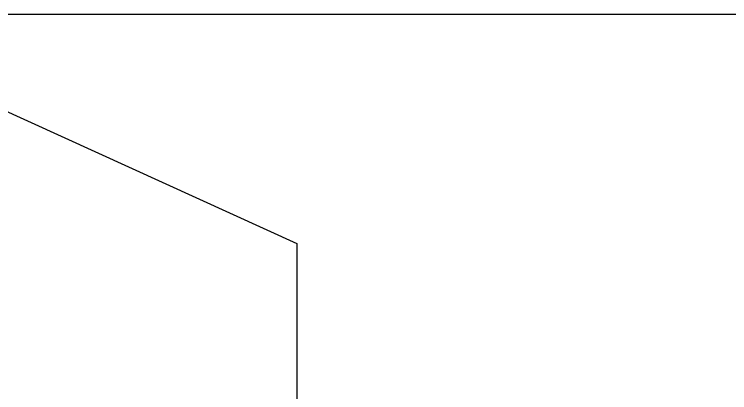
# Model space of a CAD drawing. Header units: metres. Extents: x -13316 to 152404, y -3899 to 30226.
# Drawn here: x 4044.2 to 4122.2, y 1053.7 to 1095 of the extents above; entities that cross this region are included whole.
import ezdxf

# ---------------------------------------------------------------- set-up
doc = ezdxf.new("R2010")
doc.units = ezdxf.units.M
doc.header["$LTSCALE"] = 100
doc.header["$MEASUREMENT"] = 0
doc.layers.add('E-KABLO', color=7, linetype='Continuous', lineweight=30)
doc.layers.add('E-KOMÜTATÖR ANAHTAR (ETANŞ)', color=7, linetype='Continuous', lineweight=30)

# ---------------------------------------------------------------- blocks, each defined once
blk = doc.blocks.new('100_KOMÜTATÖR ANAHTAR (ETANŞ)')
at = {"layer": 'E-KOMÜTATÖR ANAHTAR (ETANŞ)', "color": 4}
for p, q in [((-1.6952, 5.2218), (-2.326, 4.6219)), ((-0.3724, 3.5628), (-1.6952, 5.2218)), ((0.3724, 3.5628), (1.6952, 5.2218)), ((1.6952, 5.2218), (2.326, 4.6219)), ((0, 2.0532), (0, 0))]:
    blk.add_line(p, q, dxfattribs=at)
at = {"layer": 'E-KOMÜTATÖR ANAHTAR (ETANŞ)', "color": 4, "const_width": 0.81}
blk.add_lwpolyline([(0, 3.2682, 0.414214), (-0.405, 2.8632, 0.414214), (0, 2.4582, 0.414214)], format="xyb", dxfattribs=at)
at = {"layer": 'E-KOMÜTATÖR ANAHTAR (ETANŞ)', "color": 4}
blk.add_circle((0, 2.8632), 0.81, dxfattribs=at)

msp = doc.modelspace()

# ---------------------------------------------------------------- linework, layer by layer
at = {"layer": 'E-KABLO', "color": 6}
for p, q in [((4020, 1095), (4163.333, 1095)), ((4020, 1095), (4074.951, 1070)), ((4074.951, 1070), (4074.951, 750))]:
    msp.add_line(p, q, dxfattribs=at)

# ---------------------------------------------------------------- block references
at = {"layer": 'E-KOMÜTATÖR ANAHTAR (ETANŞ)', "xscale": 16, "yscale": 16, "zscale": 16, "rotation": 180}
msp.add_blockref('100_KOMÜTATÖR ANAHTAR (ETANŞ)', (4020, 1095), dxfattribs=at)

doc.saveas('drawing.dxf')
